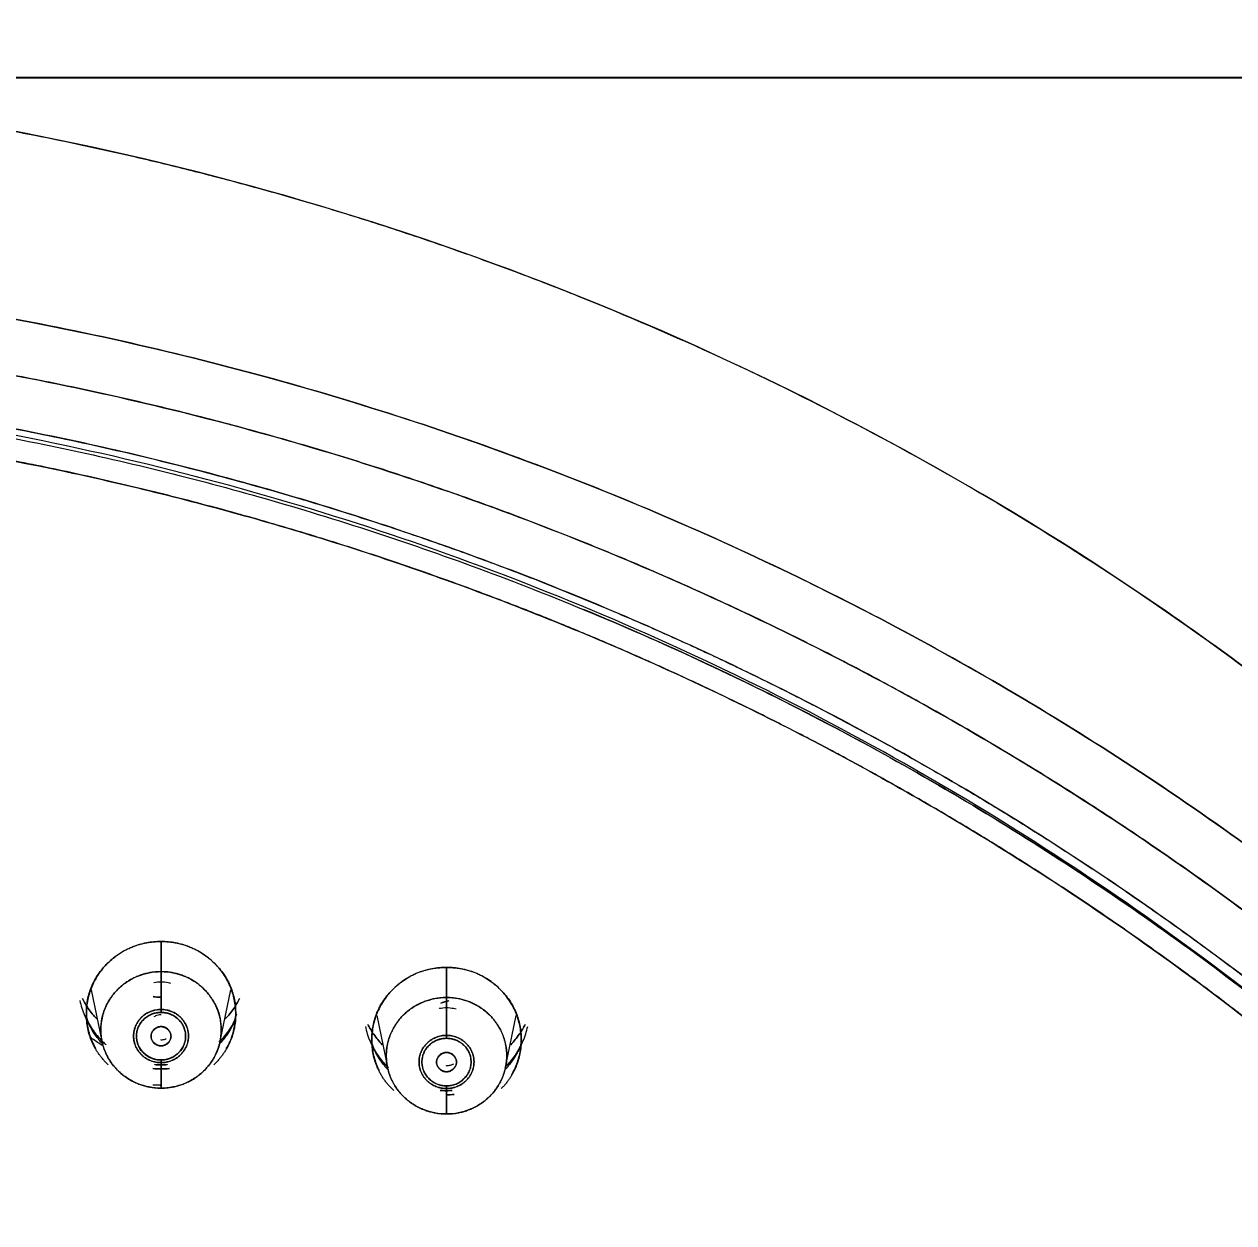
# Model space of a CAD drawing. Header units: inches. Extents: x 1105 to 1525, y -292 to 302.
# Drawn here: x 1224.23 to 1251.35, y 76.15 to 103.01 of the extents above; entities that cross this region are included whole.
import ezdxf

# ---------------------------------------------------------------- set-up
doc = ezdxf.new("R2010")
doc.units = ezdxf.units.IN
doc.header["$LTSCALE"] = 2.42
doc.header["$MEASUREMENT"] = 0
doc.header["$PDMODE"] = 3
doc.header["$PDSIZE"] = 0.3125
doc.layers.get('0').update_dxf_attribs({"linetype": 'CONTINUOUS'})
doc.layers.get('Defpoints').update_dxf_attribs({"linetype": 'CONTINUOUS'})
doc.layers.add('DIM', color=3, linetype='CONTINUOUS', lineweight=18)
doc.styles.get("Standard").update_dxf_attribs({"font": 'arial.ttf', "width": 0.8})
doc.dimstyles.new('ISO-25', dxfattribs={"dimtxt": 5, "dimasz": 2.5, "dimexe": 1.25, "dimexo": 0.625, "dimgap": 2, "dimtad": 1, "dimtih": 1, "dimtoh": 1, "dimdec": 1, "dimdsep": 46, "dimtxsty": 'Standard', "dimcen": 0, "dimclrd": 3, "dimclre": 3, "dimclrt": 4, "dimadec": 0, "dimazin": 0, "dimtfac": 1, "dimtdec": 1, "dimtmove": 0, "dimatfit": 3, "dimfxl": 1, "dimarcsym": 0})

# ---------------------------------------------------------------- blocks, each defined once
blk = doc.blocks.new('*D1')
at = {"layer": 'Defpoints', "color": 0, "transparency": 16777216}
for p in [(1211.201, 101.815), (1211.201, -172.578), (1309.638, -172.578)]:
    blk.add_point(p, dxfattribs=at)
at = {"layer": 'DIM', "color": 3, "lineweight": -2, "transparency": 16777216}
for p, q in [((1211.826, 101.815), (1310.888, 101.815)), ((1309.638, 96.815), (1309.638, -30.872)), ((1309.638, -167.578), (1309.638, -39.892)), ((1211.826, -172.578), (1310.888, -172.578))]:
    blk.add_line(p, q, dxfattribs=at)
at = {"layer": 'DIM', "color": 3, "transparency": 16777216}
for points in [[(1308.805, 96.815), (1310.472, 96.815), (1309.638, 101.815)], [(1308.805, -167.578), (1310.472, -167.578), (1309.638, -172.578)]]:
    blk.add_solid(points, dxfattribs=at)
at = {"layer": 'DIM', "color": 4, "transparency": 16777216, "insert": (1309.638, -35.382), "char_height": 5, "attachment_point": 5}
blk.add_mtext('274.4', dxfattribs=at)
blk = doc.blocks.new('*D3')
at = {"layer": 'Defpoints', "color": 0, "transparency": 16777216}
for p in [(1279.036, 140.16), (1143.365, 34.026), (1279.036, 34.019)]:
    blk.add_point(p, dxfattribs=at)
at = {"layer": 'DIM', "color": 3, "lineweight": -2, "transparency": 16777216}
for p, q in [((1143.365, 34.651), (1143.365, 141.41)), ((1279.036, 34.644), (1279.036, 141.41)), ((1148.365, 140.16), (1202.64, 140.16)), ((1274.036, 140.16), (1219.761, 140.16))]:
    blk.add_line(p, q, dxfattribs=at)
at = {"layer": 'DIM', "color": 3, "transparency": 16777216}
for points in [[(1148.365, 140.993), (1148.365, 139.326), (1143.365, 140.16)], [(1274.036, 140.993), (1274.036, 139.326), (1279.036, 140.16)]]:
    blk.add_solid(points, dxfattribs=at)
at = {"layer": 'DIM', "color": 4, "transparency": 16777216, "insert": (1211.201, 140.16), "char_height": 5, "attachment_point": 5}
blk.add_mtext('135.7', dxfattribs=at)

msp = doc.modelspace()

# ---------------------------------------------------------------- linework, layer by layer
at = {"linetype": 'Continuous', "lineweight": 18, "extrusion": (0, 1, 0)}
for p, q in [((1225.737, 81.376), (1225.976, 80.22)), ((1228.625, 80.22), (1228.864, 81.376)), ((1232.137, 80.797), (1232.376, 79.64)), ((1235.025, 79.64), (1235.264, 80.797))]:
    msp.add_line(p, q, dxfattribs=at)
at = {"linetype": 'Continuous', "lineweight": 18}
for points, degree, knots in [([(1211.201, 101.815), (1211.24, 101.815), (1211.334, 101.814), (1211.495, 101.814), (1211.699, 101.813), (1211.944, 101.811), (1212.231, 101.807), (1212.56, 101.801), (1212.931, 101.793), (1213.344, 101.781), (1213.798, 101.766), (1214.295, 101.745), (1214.833, 101.719), (1215.413, 101.686), (1216.035, 101.645), (1216.698, 101.595), (1217.402, 101.535), (1218.148, 101.464), (1218.934, 101.379), (1219.76, 101.281), (1220.627, 101.166), (1221.534, 101.035), (1222.48, 100.884), (1223.466, 100.713), (1224.489, 100.52), (1225.55, 100.302), (1226.649, 100.058), (1227.783, 99.786), (1228.953, 99.484), (1230.157, 99.15), (1231.395, 98.782), (1232.665, 98.377), (1233.965, 97.934), (1235.295, 97.45), (1237.281, 96.68), (1239.901, 95.552), (1243.109, 93.966), (1246.277, 92.182), (1249.39, 90.197), (1252.434, 88.008), (1255.392, 85.614), (1258.316, 82.951), (1261.167, 80.013), (1263.139, 77.7), (1264.154, 76.412), (1264.3, 76.226)], 3, [0, 0, 0, 0, 0.001942, 0.004566, 0.007871, 0.011858, 0.016527, 0.021878, 0.027911, 0.034627, 0.042025, 0.050107, 0.058872, 0.06832, 0.078451, 0.089264, 0.100761, 0.11294, 0.125802, 0.139346, 0.153574, 0.168483, 0.184076, 0.200351, 0.217309, 0.234949, 0.253272, 0.272278, 0.291966, 0.312337, 0.333391, 0.355128, 0.377547, 0.40065, 0.424435, 0.481944, 0.540492, 0.600079, 0.660704, 0.722369, 0.785072, 0.848814, 0.918267, 0.988229, 1, 1, 1, 1]), ([(1255.82, 85.193), (1255.021, 85.893), (1252.556, 87.946), (1246.44, 92.329), (1236.802, 97.307), (1226.343, 100.372), (1217.726, 101.608), (1213.376, 101.815), (1211.201, 101.815)], 3, [0, 0, 0, 0, 0.066137, 0.199546, 0.466364, 0.733182, 0.866591, 1, 1, 1, 1]), ([(1278.773, 32.316), (1278.773, 34.452), (1278.555, 38.724), (1277.581, 45.07), (1275.967, 51.293), (1273.729, 57.334), (1270.89, 63.134), (1267.475, 68.637), (1263.519, 73.79), (1259.058, 78.543), (1254.137, 82.852), (1248.802, 86.674), (1243.105, 89.972), (1237.101, 92.715), (1230.847, 94.877), (1224.405, 96.435), (1217.834, 97.377), (1213.412, 97.587), (1211.201, 97.587)], 3, [0, 0, 0, 0, 0.0625, 0.125, 0.1875, 0.25, 0.3125, 0.375, 0.4375, 0.5, 0.5625, 0.625, 0.6875, 0.75, 0.8125, 0.875, 0.9375, 1, 1, 1, 1]), ([(1211.201, 97.587), (1213.412, 97.587), (1217.834, 97.376), (1226.594, 96.122), (1237.226, 93.007), (1247.024, 87.949), (1254.135, 82.851), (1259.059, 78.544), (1263.517, 73.789), (1267.476, 68.637), (1270.888, 63.133), (1273.73, 57.334), (1275.594, 52.3), (1276.773, 48.182), (1277.744, 44.012), (1278.555, 38.724), (1278.773, 34.452), (1278.773, 32.316)], 3, [0, 0, 0, 0, 0.0625, 0.125, 0.25, 0.375, 0.4375, 0.5, 0.5625, 0.625, 0.6875, 0.75, 0.8125, 0.84375, 0.875, 0.9375, 1, 1, 1, 1]), ([(1195.817, 93.394), (1202.015, 94.846), (1208.388, 95.111), (1213.318, 95.316), (1218.223, 94.804), (1224.622, 94.135), (1230.757, 92.275), (1238.11, 90.045), (1244.729, 86.221), (1251.525, 82.295), (1257.155, 76.908), (1262.782, 71.525), (1266.914, 64.997), (1271.044, 58.472), (1273.44, 51.181), (1275.835, 43.891), (1276.356, 36.257), (1276.877, 28.632), (1275.497, 21.105), (1274.115, 13.574), (1270.908, 6.579), (1268.052, 0.347), (1263.883, -5.15), (1257.961, -12.96), (1249.886, -18.696), (1244.869, -22.26), (1239.241, -24.844)], 2, [0, 0, 0, 0.125, 0.125, 0.1875, 0.1875, 0.25, 0.25, 0.3125, 0.3125, 0.375, 0.375, 0.4375, 0.4375, 0.5, 0.5, 0.5625, 0.5625, 0.625, 0.625, 0.6875, 0.6875, 0.75, 0.75, 0.875, 0.875, 1, 1, 1]), ([(1239.241, -24.844), (1239.945, -24.521), (1241.272, -23.883), (1243.174, -22.889), (1245.001, -21.861), (1246.885, -20.721), (1248.901, -19.401), (1251.067, -17.862), (1253.381, -16.063), (1255.852, -13.947), (1258.478, -11.445), (1261.219, -8.502), (1263.993, -5.097), (1266.701, -1.233), (1269.256, 3.091), (1271.566, 7.863), (1273.516, 12.997), (1275.013, 18.357), (1276.016, 23.822), (1276.519, 29.339), (1276.519, 34.879), (1276.016, 40.4), (1275.013, 45.856), (1273.519, 51.206), (1271.546, 56.409), (1269.108, 61.424), (1266.224, 66.213), (1262.916, 70.741), (1259.21, 74.971), (1255.137, 78.868), (1250.725, 82.407), (1245.994, 85.568), (1241.004, 88.308), (1235.91, 90.561), (1230.9, 92.3), (1226.102, 93.564), (1221.565, 94.42), (1217.342, 94.931), (1213.501, 95.163), (1210.069, 95.186), (1207.014, 95.06), (1204.285, 94.831), (1201.84, 94.532), (1199.657, 94.187), (1197.676, 93.811), (1196.425, 93.537), (1195.817, 93.394)], 3, [0, 0, 0, 0, 0.012202, 0.023189, 0.033858, 0.045296, 0.057999, 0.071972, 0.087381, 0.104481, 0.123651, 0.145097, 0.168608, 0.193819, 0.220656, 0.249232, 0.279085, 0.309194, 0.339088, 0.368937, 0.398843, 0.428755, 0.458652, 0.488547, 0.518447, 0.548347, 0.57824, 0.608136, 0.638049, 0.667943, 0.697772, 0.727718, 0.757896, 0.787508, 0.81533, 0.841142, 0.865293, 0.887639, 0.907732, 0.925508, 0.941345, 0.955585, 0.96839, 0.979913, 0.990205, 1, 1, 1, 1]), ([(1195.887, 93.19), (1196.492, 93.332), (1197.738, 93.605), (1199.71, 93.979), (1201.883, 94.322), (1204.316, 94.62), (1207.033, 94.848), (1210.074, 94.973), (1213.49, 94.95), (1217.314, 94.719), (1221.518, 94.21), (1226.034, 93.358), (1230.81, 92.1), (1235.796, 90.369), (1240.867, 88.127), (1245.834, 85.4), (1250.543, 82.252), (1254.935, 78.73), (1258.989, 74.851), (1262.678, 70.64), (1265.971, 66.134), (1268.842, 61.366), (1271.269, 56.374), (1273.233, 51.195), (1274.72, 45.87), (1275.718, 40.438), (1276.219, 34.943), (1276.219, 29.429), (1275.719, 23.937), (1274.72, 18.497), (1273.23, 13.162), (1271.289, 8.051), (1268.99, 3.302), (1266.446, -1.003), (1263.75, -4.849), (1260.989, -8.238), (1258.26, -11.168), (1255.647, -13.658), (1253.187, -15.765), (1250.884, -17.555), (1248.728, -19.088), (1246.721, -20.401), (1244.846, -21.536), (1243.027, -22.56), (1241.133, -23.549), (1239.813, -24.184), (1239.113, -24.505)], 3, [0, 0, 0, 0, 0.009795, 0.020087, 0.03161, 0.044415, 0.058655, 0.074492, 0.092268, 0.112361, 0.134707, 0.158858, 0.18467, 0.212492, 0.242104, 0.272282, 0.302228, 0.332057, 0.361951, 0.391864, 0.42176, 0.451653, 0.481553, 0.511453, 0.541348, 0.571245, 0.601157, 0.631063, 0.660912, 0.690806, 0.720915, 0.750768, 0.779344, 0.806181, 0.831392, 0.854903, 0.876349, 0.895519, 0.912619, 0.928028, 0.942001, 0.954704, 0.966142, 0.976811, 0.987798, 1, 1, 1, 1]), ([(1275.847, 28.397), (1275.855, 28.506), (1276.042, 31.393), (1276.001, 37.08), (1274.791, 45.363), (1272.449, 53.418), (1269.02, 61.1), (1264.562, 68.273), (1259.157, 74.81), (1252.9, 80.594), (1245.902, 85.522), (1238.289, 89.508), (1230.196, 92.479), (1221.759, 94.387), (1213.124, 95.194), (1204.448, 94.882), (1198.741, 93.93), (1195.937, 93.274)], 3, [0, 0, 0, 0, 0.002813, 0.073998, 0.145197, 0.216398, 0.287593, 0.358788, 0.429985, 0.501178, 0.572361, 0.643545, 0.714738, 0.785869, 0.857235, 0.928659, 1, 1, 1, 1]), ([(1238.926, -24.204), (1244.594, -21.601), (1249.636, -17.993), (1253.679, -15.099), (1257.214, -11.632), (1261.748, -7.184), (1265.281, -1.952), (1269.377, 4.114), (1271.926, 10.932), (1274.313, 17.314), (1275.221, 24.04), (1276.204, 31.32), (1275.41, 38.624), (1274.478, 47.195), (1271.171, 55.203), (1268.094, 62.655), (1263.166, 69.11), (1259.017, 74.545), (1253.753, 79.002), (1248.176, 83.723), (1241.629, 87.101), (1235.346, 90.344), (1228.485, 92.185), (1218.496, 94.865), (1208.135, 94.39), (1201.98, 94.108), (1195.989, 92.705)], 2, [0, 0, 0, 0.125, 0.125, 0.1875, 0.1875, 0.25, 0.25, 0.3125, 0.3125, 0.375, 0.375, 0.4375, 0.4375, 0.5, 0.5, 0.5625, 0.5625, 0.625, 0.625, 0.6875, 0.6875, 0.75, 0.75, 0.875, 0.875, 1, 1, 1]), ([(1195.989, 92.705), (1196.681, 92.867), (1198.001, 93.154), (1199.941, 93.514), (1201.848, 93.812), (1203.864, 94.068), (1206.081, 94.278), (1208.538, 94.424), (1211.258, 94.481), (1214.287, 94.415), (1217.665, 94.179), (1221.39, 93.718), (1225.413, 92.977), (1229.663, 91.91), (1234.077, 90.476), (1238.587, 88.642), (1243.083, 86.403), (1247.409, 83.81), (1251.422, 80.959), (1255.075, 77.927), (1258.424, 74.708), (1261.577, 71.202), (1264.604, 67.271), (1267.483, 62.819), (1270.107, 57.845), (1272.33, 52.456), (1274.036, 46.829), (1275.168, 41.173), (1275.735, 35.705), (1275.811, 30.574), (1275.491, 25.797), (1274.836, 21.258), (1273.845, 16.787), (1272.478, 12.274), (1270.697, 7.727), (1268.522, 3.274), (1266.041, -0.911), (1263.375, -4.71), (1260.618, -8.09), (1257.835, -11.072), (1255.092, -13.667), (1252.471, -15.879), (1250.029, -17.736), (1247.779, -19.294), (1245.71, -20.607), (1243.81, -21.721), (1242.074, -22.664), (1240.467, -23.48), (1239.433, -23.971), (1238.926, -24.204)], 3, [0, 0, 0, 0, 0.011269, 0.021419, 0.031278, 0.041852, 0.053605, 0.066538, 0.08081, 0.096678, 0.114498, 0.1344, 0.156117, 0.179301, 0.203861, 0.229789, 0.256714, 0.283873, 0.310306, 0.335514, 0.360061, 0.38505, 0.41157, 0.440282, 0.471001, 0.502948, 0.535235, 0.566974, 0.597228, 0.625207, 0.651, 0.675617, 0.700265, 0.725877, 0.752635, 0.779868, 0.806498, 0.831609, 0.855023, 0.876985, 0.897373, 0.915773, 0.93207, 0.946569, 0.959582, 0.971263, 0.981756, 0.991115, 1, 1, 1, 1]), ([(1239.103, -24.51), (1240.897, -23.686), (1242.653, -22.782), (1245.218, -21.313), (1246.061, -20.804), (1247.723, -19.75), (1248.541, -19.205), (1250.955, -17.515), (1252.51, -16.317), (1255.501, -13.789), (1256.937, -12.458), (1258.991, -10.371), (1259.66, -9.661), (1260.962, -8.21), (1261.596, -7.471), (1263.443, -5.211), (1264.604, -3.65), (1266.771, -0.431), (1267.778, 1.226), (1269.631, 4.623), (1270.477, 6.362), (1272, 9.909), (1272.678, 11.716), (1273.858, 15.382), (1274.361, 17.242), (1275.188, 20.997), (1275.513, 22.893), (1275.863, 25.753), (1275.958, 26.708), (1276.101, 28.623), (1276.15, 29.582), (1276.228, 32.461), (1276.188, 34.382), (1275.928, 38.214), (1275.707, 40.123), (1275.239, 42.967), (1275.061, 43.912), (1274.66, 45.792), (1274.437, 46.728), (1273.702, 49.519), (1273.124, 51.357), (1271.795, 54.976), (1271.044, 56.756), (1269.794, 59.37), (1269.357, 60.232), (1268.442, 61.937), (1267.964, 62.778), (1266.472, 65.271), (1265.398, 66.889), (1263.1, 70.022), (1261.877, 71.538), (1259.939, 73.726), (1259.276, 74.441), (1257.915, 75.841), (1257.219, 76.525), (1255.081, 78.532), (1253.592, 79.807), (1250.5, 82.22), (1248.896, 83.358), (1245.588, 85.486), (1243.884, 86.478), (1240.389, 88.304), (1238.598, 89.14), (1236.772, 89.895)], 3, [0, 0, 0, 0, 0.040001, 0.040001, 0.060001, 0.060001, 0.080002, 0.080002, 0.120002, 0.120002, 0.160003, 0.160003, 0.180004, 0.180004, 0.200004, 0.200004, 0.240005, 0.240005, 0.280006, 0.280006, 0.320006, 0.320006, 0.360007, 0.360007, 0.400008, 0.400008, 0.440009, 0.440009, 0.460009, 0.460009, 0.48001, 0.48001, 0.52001, 0.52001, 0.560011, 0.560011, 0.580012, 0.580012, 0.600012, 0.600012, 0.640013, 0.640013, 0.680014, 0.680014, 0.700014, 0.700014, 0.720014, 0.720014, 0.760015, 0.760015, 0.800016, 0.800016, 0.820016, 0.820016, 0.840017, 0.840017, 0.880018, 0.880018, 0.920018, 0.920018, 0.960019, 0.960019, 1, 1, 1, 1]), ([(1227.301, 82.455), (1227.191, 82.455), (1227.081, 82.444), (1226.866, 82.403), (1226.761, 82.372), (1226.558, 82.291), (1226.461, 82.241), (1226.279, 82.123), (1226.194, 82.056), (1226.039, 81.906), (1225.969, 81.824), (1225.847, 81.648), (1225.796, 81.554), (1225.712, 81.358), (1225.68, 81.257), (1225.637, 81.049), (1225.626, 80.943), (1225.626, 80.731), (1225.637, 80.625), (1225.68, 80.418), (1225.712, 80.316), (1225.777, 80.163), (1225.804, 80.11), (1225.834, 80.057)], 3, [0, 0, 0, 0, 0.094677, 0.094677, 0.189354, 0.189354, 0.28403, 0.28403, 0.378707, 0.378707, 0.473384, 0.473384, 0.568061, 0.568061, 0.662738, 0.662738, 0.757414, 0.757414, 0.852091, 0.852091, 0.946768, 0.946768, 1, 1, 1, 1]), ([(1226.116, 79.694), (1225.626, 80.166), (1225.626, 81.506), (1226.606, 82.455), (1227.301, 82.455)], 2, [0, 0, 0, 0.333319, 0.66666, 1, 1, 1]), ([(1228.763, 80.05), (1228.795, 80.104), (1228.823, 80.161), (1228.889, 80.316), (1228.921, 80.418), (1228.964, 80.625), (1228.975, 80.731), (1228.975, 80.943), (1228.964, 81.049), (1228.921, 81.257), (1228.889, 81.358), (1228.806, 81.554), (1228.754, 81.648), (1228.632, 81.824), (1228.562, 81.906), (1228.407, 82.056), (1228.322, 82.123), (1228.14, 82.241), (1228.043, 82.291), (1227.84, 82.372), (1227.735, 82.403), (1227.52, 82.444), (1227.41, 82.455), (1227.301, 82.455)], 3, [0, 0, 0, 0, 0.055624, 0.055624, 0.150061, 0.150061, 0.244499, 0.244499, 0.338937, 0.338937, 0.433374, 0.433374, 0.527812, 0.527812, 0.622249, 0.622249, 0.716687, 0.716687, 0.811125, 0.811125, 0.905562, 0.905562, 1, 1, 1, 1]), ([(1227.301, 82.455), (1227.994, 82.455), (1228.975, 81.508), (1228.975, 80.168), (1228.485, 79.694)], 2, [0, 0, 0, 0.33334, 0.666681, 1, 1, 1]), ([(1227.301, 79.17), (1227.212, 79.17), (1227.124, 79.179), (1226.95, 79.212), (1226.865, 79.237), (1226.702, 79.302), (1226.624, 79.343), (1226.477, 79.438), (1226.408, 79.492), (1226.283, 79.613), (1226.227, 79.679), (1226.128, 79.821), (1226.086, 79.897), (1226.019, 80.055), (1225.993, 80.137), (1225.958, 80.304), (1225.95, 80.39), (1225.95, 80.561), (1225.958, 80.646), (1225.993, 80.813), (1226.019, 80.896), (1226.086, 81.053), (1226.128, 81.129), (1226.227, 81.271), (1226.283, 81.337), (1226.408, 81.458), (1226.477, 81.513), (1226.624, 81.607), (1226.702, 81.648), (1226.865, 81.713), (1226.95, 81.738), (1227.124, 81.772), (1227.212, 81.78), (1227.301, 81.78)], 3, [0, 0, 0, 0, 0.0625, 0.0625, 0.125, 0.125, 0.1875, 0.1875, 0.25, 0.25, 0.3125, 0.3125, 0.375, 0.375, 0.4375, 0.4375, 0.5, 0.5, 0.5625, 0.5625, 0.625, 0.625, 0.6875, 0.6875, 0.75, 0.75, 0.8125, 0.8125, 0.875, 0.875, 0.9375, 0.9375, 1, 1, 1, 1]), ([(1227.301, 81.78), (1227.389, 81.78), (1227.477, 81.772), (1227.651, 81.738), (1227.736, 81.713), (1227.899, 81.648), (1227.977, 81.607), (1228.124, 81.513), (1228.193, 81.458), (1228.318, 81.337), (1228.375, 81.271), (1228.473, 81.129), (1228.515, 81.053), (1228.582, 80.896), (1228.608, 80.813), (1228.643, 80.646), (1228.651, 80.561), (1228.651, 80.39), (1228.643, 80.304), (1228.608, 80.137), (1228.582, 80.055), (1228.515, 79.897), (1228.473, 79.821), (1228.375, 79.679), (1228.318, 79.613), (1228.193, 79.492), (1228.124, 79.438), (1227.977, 79.343), (1227.899, 79.302), (1227.736, 79.237), (1227.651, 79.212), (1227.477, 79.179), (1227.389, 79.17), (1227.301, 79.17)], 3, [0, 0, 0, 0, 0.0625, 0.0625, 0.125, 0.125, 0.1875, 0.1875, 0.25, 0.25, 0.3125, 0.3125, 0.375, 0.375, 0.4375, 0.4375, 0.5, 0.5, 0.5625, 0.5625, 0.625, 0.625, 0.6875, 0.6875, 0.75, 0.75, 0.8125, 0.8125, 0.875, 0.875, 0.9375, 0.9375, 1, 1, 1, 1]), ([(1233.701, 81.875), (1233.591, 81.875), (1233.481, 81.865), (1233.266, 81.823), (1233.161, 81.792), (1232.958, 81.711), (1232.861, 81.661), (1232.679, 81.544), (1232.594, 81.476), (1232.439, 81.326), (1232.369, 81.244), (1232.247, 81.068), (1232.196, 80.974), (1232.112, 80.779), (1232.08, 80.677), (1232.037, 80.469), (1232.026, 80.363), (1232.026, 80.152), (1232.037, 80.046), (1232.08, 79.838), (1232.112, 79.736), (1232.164, 79.614), (1232.175, 79.59), (1232.187, 79.567)], 3, [0, 0, 0, 0, 0.097575, 0.097575, 0.195151, 0.195151, 0.292726, 0.292726, 0.390301, 0.390301, 0.487876, 0.487876, 0.585452, 0.585452, 0.683027, 0.683027, 0.780602, 0.780602, 0.878177, 0.878177, 0.975753, 0.975753, 1, 1, 1, 1]), ([(1232.516, 79.114), (1232.026, 79.587), (1232.026, 80.927), (1233.006, 81.875), (1233.701, 81.875)], 2, [0, 0, 0, 0.333319, 0.66666, 1, 1, 1]), ([(1235.167, 79.478), (1235.197, 79.53), (1235.224, 79.584), (1235.289, 79.736), (1235.321, 79.838), (1235.364, 80.046), (1235.375, 80.152), (1235.375, 80.363), (1235.364, 80.469), (1235.321, 80.677), (1235.289, 80.779), (1235.206, 80.974), (1235.154, 81.068), (1235.032, 81.244), (1234.962, 81.326), (1234.807, 81.476), (1234.722, 81.544), (1234.54, 81.661), (1234.443, 81.711), (1234.24, 81.792), (1234.135, 81.823), (1233.92, 81.865), (1233.81, 81.875), (1233.701, 81.875)], 3, [0, 0, 0, 0, 0.053232, 0.053232, 0.147909, 0.147909, 0.242586, 0.242586, 0.337262, 0.337262, 0.431939, 0.431939, 0.526616, 0.526616, 0.621293, 0.621293, 0.71597, 0.71597, 0.810646, 0.810646, 0.905323, 0.905323, 1, 1, 1, 1]), ([(1233.701, 81.875), (1234.394, 81.875), (1235.375, 80.928), (1235.375, 79.615), (1234.923, 79.152)], 2, [0, 0, 0, 0.337802, 0.675604, 1, 1, 1]), ([(1227.137, 81.537), (1227.139, 81.537), (1227.141, 81.538), (1227.195, 81.548), (1227.248, 81.553), (1227.301, 81.553)], 3, [0, 0, 0, 0, 0.033117, 0.033117, 1, 1, 1, 1]), ([(1227.301, 81.553), (1227.354, 81.553), (1227.407, 81.548), (1227.478, 81.534), (1227.497, 81.53), (1227.516, 81.525)], 3, [0, 0, 0, 0, 0.729394, 0.729394, 1, 1, 1, 1]), ([(1225.481, 81.134), (1225.505, 81.019), (1225.54, 80.906), (1225.633, 80.69), (1225.69, 80.586), (1225.825, 80.391), (1225.903, 80.3), (1226.014, 80.192), (1226.041, 80.168), (1226.068, 80.145)], 3, [0, 0, 0, 0, 0.302547, 0.302547, 0.605853, 0.605853, 0.909159, 0.909159, 1, 1, 1, 1]), ([(1225.538, 81.177), (1225.577, 81.101), (1225.621, 81.027), (1225.727, 80.873), (1225.79, 80.795), (1225.86, 80.722)], 3, [0, 0, 0, 0, 0.461241, 0.461241, 1, 1, 1, 1]), ([(1225.86, 80.722), (1225.79, 80.795), (1225.727, 80.873), (1225.621, 81.027), (1225.577, 81.101), (1225.538, 81.177)], 3, [0, 0, 0, 0, 0.538758, 0.538758, 1, 1, 1, 1]), ([(1228.741, 80.722), (1228.811, 80.795), (1228.874, 80.873), (1228.98, 81.027), (1229.024, 81.101), (1229.063, 81.177)], 3, [0, 0, 0, 0, 0.538758, 0.538758, 1, 1, 1, 1]), ([(1229.063, 81.177), (1229.024, 81.101), (1228.98, 81.027), (1228.874, 80.873), (1228.811, 80.795), (1228.741, 80.722)], 3, [0, 0, 0, 0, 0.461241, 0.461241, 1, 1, 1, 1]), ([(1233.701, 78.591), (1233.612, 78.591), (1233.524, 78.599), (1233.35, 78.633), (1233.265, 78.658), (1233.102, 78.723), (1233.024, 78.763), (1232.877, 78.858), (1232.808, 78.913), (1232.683, 79.033), (1232.627, 79.1), (1232.528, 79.242), (1232.486, 79.317), (1232.419, 79.475), (1232.393, 79.557), (1232.358, 79.725), (1232.35, 79.81), (1232.35, 79.981), (1232.358, 80.066), (1232.393, 80.234), (1232.419, 80.316), (1232.486, 80.474), (1232.528, 80.549), (1232.627, 80.692), (1232.683, 80.758), (1232.808, 80.879), (1232.877, 80.933), (1233.024, 81.028), (1233.102, 81.068), (1233.265, 81.134), (1233.35, 81.159), (1233.524, 81.192), (1233.612, 81.2), (1233.701, 81.2)], 3, [0, 0, 0, 0, 0.0625, 0.0625, 0.125, 0.125, 0.1875, 0.1875, 0.25, 0.25, 0.3125, 0.3125, 0.375, 0.375, 0.4375, 0.4375, 0.5, 0.5, 0.5625, 0.5625, 0.625, 0.625, 0.6875, 0.6875, 0.75, 0.75, 0.8125, 0.8125, 0.875, 0.875, 0.9375, 0.9375, 1, 1, 1, 1]), ([(1233.701, 81.2), (1233.789, 81.2), (1233.877, 81.192), (1234.051, 81.159), (1234.136, 81.134), (1234.299, 81.068), (1234.377, 81.028), (1234.524, 80.933), (1234.593, 80.879), (1234.718, 80.758), (1234.775, 80.692), (1234.873, 80.549), (1234.915, 80.474), (1234.982, 80.316), (1235.008, 80.234), (1235.043, 80.066), (1235.051, 79.981), (1235.051, 79.81), (1235.043, 79.725), (1235.008, 79.557), (1234.982, 79.475), (1234.915, 79.317), (1234.873, 79.242), (1234.775, 79.1), (1234.718, 79.033), (1234.593, 78.913), (1234.524, 78.858), (1234.377, 78.763), (1234.299, 78.723), (1234.136, 78.658), (1234.051, 78.633), (1233.877, 78.599), (1233.789, 78.591), (1233.701, 78.591)], 3, [0, 0, 0, 0, 0.0625, 0.0625, 0.125, 0.125, 0.1875, 0.1875, 0.25, 0.25, 0.3125, 0.3125, 0.375, 0.375, 0.4375, 0.4375, 0.5, 0.5, 0.5625, 0.5625, 0.625, 0.625, 0.6875, 0.6875, 0.75, 0.75, 0.8125, 0.8125, 0.875, 0.875, 0.9375, 0.9375, 1, 1, 1, 1]), ([(1227.301, 80.932), (1227.26, 80.932), (1227.22, 80.928), (1227.141, 80.913), (1227.102, 80.902), (1227.027, 80.872), (1226.991, 80.853), (1226.924, 80.81), (1226.893, 80.785), (1226.836, 80.73), (1226.81, 80.7), (1226.765, 80.635), (1226.746, 80.601), (1226.715, 80.528), (1226.704, 80.491), (1226.688, 80.415), (1226.684, 80.376), (1226.684, 80.298), (1226.688, 80.259), (1226.704, 80.182), (1226.715, 80.145), (1226.746, 80.073), (1226.765, 80.038), (1226.81, 79.973), (1226.836, 79.943), (1226.893, 79.888), (1226.924, 79.863), (1226.991, 79.82), (1227.027, 79.801), (1227.102, 79.771), (1227.141, 79.76), (1227.22, 79.745), (1227.26, 79.741), (1227.301, 79.741)], 3, [0, 0, 0, 0, 0.0625, 0.0625, 0.125, 0.125, 0.1875, 0.1875, 0.25, 0.25, 0.3125, 0.3125, 0.375, 0.375, 0.4375, 0.4375, 0.5, 0.5, 0.5625, 0.5625, 0.625, 0.625, 0.6875, 0.6875, 0.75, 0.75, 0.8125, 0.8125, 0.875, 0.875, 0.9375, 0.9375, 1, 1, 1, 1]), ([(1227.301, 79.802), (1227.264, 79.802), (1227.228, 79.805), (1227.158, 79.819), (1227.123, 79.829), (1227.056, 79.856), (1227.024, 79.872), (1226.965, 79.911), (1226.937, 79.933), (1226.886, 79.982), (1226.863, 80.009), (1226.823, 80.067), (1226.805, 80.098), (1226.778, 80.162), (1226.767, 80.196), (1226.753, 80.264), (1226.75, 80.299), (1226.75, 80.368), (1226.753, 80.403), (1226.767, 80.472), (1226.778, 80.505), (1226.805, 80.569), (1226.823, 80.6), (1226.863, 80.658), (1226.886, 80.685), (1226.937, 80.734), (1226.965, 80.757), (1227.024, 80.795), (1227.056, 80.812), (1227.123, 80.838), (1227.158, 80.849), (1227.228, 80.862), (1227.264, 80.866), (1227.301, 80.866)], 3, [0, 0, 0, 0, 0.0625, 0.0625, 0.125, 0.125, 0.1875, 0.1875, 0.25, 0.25, 0.3125, 0.3125, 0.375, 0.375, 0.4375, 0.4375, 0.5, 0.5, 0.5625, 0.5625, 0.625, 0.625, 0.6875, 0.6875, 0.75, 0.75, 0.8125, 0.8125, 0.875, 0.875, 0.9375, 0.9375, 1, 1, 1, 1]), ([(1227.301, 79.741), (1227.341, 79.741), (1227.381, 79.745), (1227.46, 79.76), (1227.499, 79.771), (1227.574, 79.801), (1227.61, 79.82), (1227.677, 79.863), (1227.708, 79.888), (1227.765, 79.943), (1227.791, 79.973), (1227.836, 80.038), (1227.855, 80.073), (1227.886, 80.145), (1227.897, 80.182), (1227.913, 80.259), (1227.917, 80.298), (1227.917, 80.376), (1227.913, 80.415), (1227.897, 80.491), (1227.886, 80.528), (1227.855, 80.601), (1227.836, 80.635), (1227.791, 80.7), (1227.765, 80.73), (1227.708, 80.785), (1227.677, 80.81), (1227.61, 80.853), (1227.574, 80.872), (1227.499, 80.902), (1227.46, 80.913), (1227.381, 80.928), (1227.341, 80.932), (1227.301, 80.932)], 3, [0, 0, 0, 0, 0.0625, 0.0625, 0.125, 0.125, 0.1875, 0.1875, 0.25, 0.25, 0.3125, 0.3125, 0.375, 0.375, 0.4375, 0.4375, 0.5, 0.5, 0.5625, 0.5625, 0.625, 0.625, 0.6875, 0.6875, 0.75, 0.75, 0.8125, 0.8125, 0.875, 0.875, 0.9375, 0.9375, 1, 1, 1, 1]), ([(1227.301, 80.866), (1227.337, 80.866), (1227.373, 80.862), (1227.443, 80.849), (1227.478, 80.838), (1227.545, 80.812), (1227.577, 80.795), (1227.636, 80.757), (1227.664, 80.734), (1227.715, 80.685), (1227.738, 80.658), (1227.778, 80.6), (1227.796, 80.569), (1227.823, 80.505), (1227.834, 80.472), (1227.848, 80.403), (1227.851, 80.368), (1227.851, 80.299), (1227.848, 80.264), (1227.834, 80.196), (1227.823, 80.162), (1227.796, 80.098), (1227.778, 80.067), (1227.738, 80.009), (1227.715, 79.982), (1227.664, 79.933), (1227.636, 79.911), (1227.577, 79.872), (1227.545, 79.856), (1227.478, 79.829), (1227.443, 79.819), (1227.373, 79.805), (1227.337, 79.802), (1227.301, 79.802)], 3, [0, 0, 0, 0, 0.0625, 0.0625, 0.125, 0.125, 0.1875, 0.1875, 0.25, 0.25, 0.3125, 0.3125, 0.375, 0.375, 0.4375, 0.4375, 0.5, 0.5, 0.5625, 0.5625, 0.625, 0.625, 0.6875, 0.6875, 0.75, 0.75, 0.8125, 0.8125, 0.875, 0.875, 0.9375, 0.9375, 1, 1, 1, 1]), ([(1228.605, 80.154), (1228.666, 80.218), (1228.722, 80.287), (1228.837, 80.453), (1228.892, 80.552), (1228.961, 80.714), (1228.982, 80.773), (1229.001, 80.834)], 3, [0, 0, 0, 0, 0.33312, 0.33312, 0.759787, 0.759787, 1, 1, 1, 1]), ([(1233.537, 80.958), (1233.539, 80.958), (1233.541, 80.958), (1233.595, 80.969), (1233.648, 80.974), (1233.701, 80.974)], 3, [0, 0, 0, 0, 0.033117, 0.033117, 1, 1, 1, 1]), ([(1233.701, 80.974), (1233.754, 80.974), (1233.807, 80.969), (1233.878, 80.955), (1233.897, 80.951), (1233.916, 80.945)], 3, [0, 0, 0, 0, 0.729394, 0.729394, 1, 1, 1, 1]), ([(1225.621, 80.77), (1225.634, 80.731), (1225.649, 80.693), (1225.709, 80.552), (1225.764, 80.453), (1225.879, 80.287), (1225.935, 80.218), (1225.996, 80.154)], 3, [0, 0, 0, 0, 0.169523, 0.169523, 0.635887, 0.635887, 1, 1, 1, 1]), ([(1225.996, 80.154), (1225.935, 80.218), (1225.879, 80.287), (1225.764, 80.453), (1225.709, 80.552), (1225.66, 80.669), (1225.654, 80.682), (1225.649, 80.695)], 3, [0, 0, 0, 0, 0.409359, 0.409359, 0.933675, 0.933675, 1, 1, 1, 1]), ([(1227.301, 80.549), (1227.271, 80.55), (1227.242, 80.544), (1227.188, 80.523), (1227.163, 80.507), (1227.122, 80.467), (1227.105, 80.443), (1227.083, 80.391), (1227.077, 80.362), (1227.077, 80.305), (1227.082, 80.277), (1227.105, 80.224), (1227.121, 80.2), (1227.163, 80.159), (1227.187, 80.143), (1227.242, 80.121), (1227.271, 80.116), (1227.301, 80.116)], 3, [0, 0, 0, 0, 0.125, 0.125, 0.25, 0.25, 0.375, 0.375, 0.5, 0.5, 0.625, 0.625, 0.75, 0.75, 0.875, 0.875, 1, 1, 1, 1]), ([(1227.301, 80.116), (1227.22, 80.117), (1227.078, 80.25), (1227.077, 80.333), (1227.076, 80.411), (1227.149, 80.482), (1227.218, 80.548), (1227.301, 80.549)], 2, [0, 0, 0, 0.25, 0.5, 0.5, 0.75, 0.75, 1, 1, 1]), ([(1227.301, 80.811), (1227.279, 80.811), (1227.237, 80.806), (1227.183, 80.79), (1227.152, 80.774), (1227.139, 80.766)], 3, [0, 0, 0, 0, 0.38224, 0.729522, 1, 1, 1, 1]), ([(1227.301, 80.116), (1227.33, 80.116), (1227.359, 80.121), (1227.414, 80.143), (1227.439, 80.159), (1227.48, 80.2), (1227.496, 80.224), (1227.519, 80.277), (1227.525, 80.305), (1227.524, 80.362), (1227.518, 80.391), (1227.496, 80.443), (1227.479, 80.467), (1227.438, 80.507), (1227.413, 80.523), (1227.359, 80.544), (1227.33, 80.55), (1227.301, 80.549)], 3, [0, 0, 0, 0, 0.125, 0.125, 0.25, 0.25, 0.375, 0.375, 0.5, 0.5, 0.625, 0.625, 0.75, 0.75, 0.875, 0.875, 1, 1, 1, 1]), ([(1227.301, 80.549), (1227.381, 80.548), (1227.523, 80.415), (1227.524, 80.333), (1227.525, 80.254), (1227.452, 80.184), (1227.383, 80.117), (1227.301, 80.116)], 2, [0, 0, 0, 0.25, 0.5, 0.5, 0.75, 0.75, 1, 1, 1]), ([(1228.952, 80.694), (1228.947, 80.681), (1228.941, 80.668), (1228.892, 80.552), (1228.837, 80.453), (1228.722, 80.287), (1228.666, 80.218), (1228.605, 80.154)], 3, [0, 0, 0, 0, 0.064486, 0.064486, 0.589834, 0.589834, 1, 1, 1, 1]), ([(1228.964, 80.679), (1228.833, 80.43), (1228.609, 80.214), (1228.606, 80.211)], 2, [0, 0, 0, 0.985571, 1, 1, 1]), ([(1228.606, 80.211), (1228.608, 80.213), (1228.61, 80.215), (1228.698, 80.3), (1228.776, 80.391), (1228.888, 80.553), (1228.929, 80.621), (1228.965, 80.691)], 3, [0, 0, 0, 0, 0.014636, 0.014636, 0.606002, 0.606002, 1, 1, 1, 1]), ([(1231.881, 80.554), (1231.905, 80.439), (1231.94, 80.327), (1232.033, 80.11), (1232.09, 80.006), (1232.225, 79.811), (1232.303, 79.72), (1232.391, 79.635), (1232.393, 79.633), (1232.395, 79.631)], 3, [0, 0, 0, 0, 0.330052, 0.330052, 0.660931, 0.660931, 0.99181, 0.99181, 1, 1, 1, 1]), ([(1231.938, 80.597), (1231.977, 80.521), (1232.021, 80.447), (1232.127, 80.294), (1232.19, 80.216), (1232.26, 80.143)], 3, [0, 0, 0, 0, 0.461241, 0.461241, 1, 1, 1, 1]), ([(1232.26, 80.143), (1232.19, 80.216), (1232.127, 80.294), (1232.021, 80.447), (1231.977, 80.521), (1231.938, 80.597)], 3, [0, 0, 0, 0, 0.538758, 0.538758, 1, 1, 1, 1]), ([(1235.006, 79.631), (1235.008, 79.633), (1235.01, 79.635), (1235.098, 79.72), (1235.176, 79.811), (1235.311, 80.006), (1235.368, 80.11), (1235.461, 80.327), (1235.496, 80.439), (1235.52, 80.554)], 3, [0, 0, 0, 0, 0.008189, 0.008189, 0.339068, 0.339068, 0.669948, 0.669948, 1, 1, 1, 1]), ([(1235.141, 80.143), (1235.211, 80.216), (1235.274, 80.294), (1235.38, 80.447), (1235.424, 80.521), (1235.463, 80.597)], 3, [0, 0, 0, 0, 0.538758, 0.538758, 1, 1, 1, 1]), ([(1235.463, 80.597), (1235.424, 80.521), (1235.38, 80.447), (1235.274, 80.294), (1235.211, 80.216), (1235.141, 80.143)], 3, [0, 0, 0, 0, 0.461241, 0.461241, 1, 1, 1, 1]), ([(1225.981, 80.125), (1225.965, 80.135), (1225.949, 80.145), (1225.853, 80.206), (1225.777, 80.262), (1225.703, 80.323)], 3, [0, 0, 0, 0, 0.165093, 0.165093, 1, 1, 1, 1]), ([(1227.301, 80.254), (1227.316, 80.254), (1227.346, 80.256), (1227.386, 80.265), (1227.409, 80.273), (1227.419, 80.277)], 3, [0, 0, 0, 0, 0.386858, 0.743942, 1, 1, 1, 1]), ([(1233.701, 80.353), (1233.66, 80.353), (1233.62, 80.349), (1233.541, 80.334), (1233.502, 80.322), (1233.427, 80.292), (1233.391, 80.274), (1233.324, 80.231), (1233.293, 80.206), (1233.236, 80.151), (1233.21, 80.12), (1233.165, 80.056), (1233.146, 80.021), (1233.115, 79.949), (1233.104, 79.911), (1233.088, 79.835), (1233.084, 79.796), (1233.084, 79.718), (1233.088, 79.679), (1233.104, 79.603), (1233.115, 79.565), (1233.146, 79.493), (1233.165, 79.458), (1233.21, 79.394), (1233.236, 79.363), (1233.293, 79.308), (1233.324, 79.283), (1233.391, 79.24), (1233.427, 79.222), (1233.502, 79.192), (1233.541, 79.18), (1233.62, 79.165), (1233.66, 79.161), (1233.701, 79.161)], 3, [0, 0, 0, 0, 0.0625, 0.0625, 0.125, 0.125, 0.1875, 0.1875, 0.25, 0.25, 0.3125, 0.3125, 0.375, 0.375, 0.4375, 0.4375, 0.5, 0.5, 0.5625, 0.5625, 0.625, 0.625, 0.6875, 0.6875, 0.75, 0.75, 0.8125, 0.8125, 0.875, 0.875, 0.9375, 0.9375, 1, 1, 1, 1]), ([(1233.701, 79.222), (1233.664, 79.222), (1233.628, 79.226), (1233.558, 79.239), (1233.523, 79.249), (1233.456, 79.276), (1233.424, 79.292), (1233.365, 79.331), (1233.337, 79.353), (1233.286, 79.403), (1233.263, 79.43), (1233.223, 79.488), (1233.205, 79.518), (1233.178, 79.583), (1233.167, 79.616), (1233.153, 79.684), (1233.15, 79.719), (1233.15, 79.789), (1233.153, 79.824), (1233.167, 79.892), (1233.178, 79.926), (1233.205, 79.99), (1233.223, 80.021), (1233.263, 80.079), (1233.286, 80.106), (1233.337, 80.155), (1233.365, 80.177), (1233.424, 80.216), (1233.456, 80.232), (1233.523, 80.259), (1233.558, 80.269), (1233.628, 80.283), (1233.664, 80.286), (1233.701, 80.286)], 3, [0, 0, 0, 0, 0.0625, 0.0625, 0.125, 0.125, 0.1875, 0.1875, 0.25, 0.25, 0.3125, 0.3125, 0.375, 0.375, 0.4375, 0.4375, 0.5, 0.5, 0.5625, 0.5625, 0.625, 0.625, 0.6875, 0.6875, 0.75, 0.75, 0.8125, 0.8125, 0.875, 0.875, 0.9375, 0.9375, 1, 1, 1, 1]), ([(1233.701, 79.161), (1233.741, 79.161), (1233.781, 79.165), (1233.86, 79.18), (1233.899, 79.192), (1233.974, 79.222), (1234.01, 79.24), (1234.077, 79.283), (1234.108, 79.308), (1234.165, 79.363), (1234.191, 79.394), (1234.236, 79.458), (1234.255, 79.493), (1234.286, 79.565), (1234.297, 79.603), (1234.313, 79.679), (1234.317, 79.718), (1234.317, 79.796), (1234.313, 79.835), (1234.297, 79.911), (1234.286, 79.949), (1234.255, 80.021), (1234.236, 80.056), (1234.191, 80.12), (1234.165, 80.151), (1234.108, 80.206), (1234.077, 80.231), (1234.01, 80.274), (1233.974, 80.292), (1233.899, 80.322), (1233.86, 80.334), (1233.781, 80.349), (1233.741, 80.353), (1233.701, 80.353)], 3, [0, 0, 0, 0, 0.0625, 0.0625, 0.125, 0.125, 0.1875, 0.1875, 0.25, 0.25, 0.3125, 0.3125, 0.375, 0.375, 0.4375, 0.4375, 0.5, 0.5, 0.5625, 0.5625, 0.625, 0.625, 0.6875, 0.6875, 0.75, 0.75, 0.8125, 0.8125, 0.875, 0.875, 0.9375, 0.9375, 1, 1, 1, 1]), ([(1233.701, 80.286), (1233.737, 80.286), (1233.773, 80.283), (1233.843, 80.269), (1233.878, 80.259), (1233.945, 80.232), (1233.977, 80.216), (1234.036, 80.177), (1234.064, 80.155), (1234.115, 80.106), (1234.138, 80.079), (1234.178, 80.021), (1234.196, 79.99), (1234.223, 79.926), (1234.234, 79.892), (1234.248, 79.824), (1234.251, 79.789), (1234.251, 79.719), (1234.248, 79.684), (1234.234, 79.616), (1234.223, 79.583), (1234.196, 79.518), (1234.178, 79.488), (1234.138, 79.43), (1234.115, 79.403), (1234.064, 79.353), (1234.036, 79.331), (1233.977, 79.292), (1233.945, 79.276), (1233.878, 79.249), (1233.843, 79.239), (1233.773, 79.226), (1233.737, 79.222), (1233.701, 79.222)], 3, [0, 0, 0, 0, 0.0625, 0.0625, 0.125, 0.125, 0.1875, 0.1875, 0.25, 0.25, 0.3125, 0.3125, 0.375, 0.375, 0.4375, 0.4375, 0.5, 0.5, 0.5625, 0.5625, 0.625, 0.625, 0.6875, 0.6875, 0.75, 0.75, 0.8125, 0.8125, 0.875, 0.875, 0.9375, 0.9375, 1, 1, 1, 1]), ([(1232.021, 80.19), (1232.034, 80.152), (1232.049, 80.114), (1232.109, 79.973), (1232.164, 79.873), (1232.278, 79.708), (1232.334, 79.64), (1232.394, 79.577)], 3, [0, 0, 0, 0, 0.170198, 0.170198, 0.638418, 0.638418, 1, 1, 1, 1]), ([(1232.395, 79.631), (1232.392, 79.634), (1232.17, 79.849), (1232.039, 80.095)], 2, [0, 0, 0, 0.014518, 1, 1, 1]), ([(1232.394, 79.577), (1232.334, 79.64), (1232.278, 79.708), (1232.164, 79.873), (1232.109, 79.973), (1232.06, 80.089), (1232.054, 80.102), (1232.049, 80.115)], 3, [0, 0, 0, 0, 0.406715, 0.406715, 0.933378, 0.933378, 1, 1, 1, 1]), ([(1235.362, 80.096), (1235.232, 79.849), (1235.009, 79.634), (1235.006, 79.631)], 2, [0, 0, 0, 0.985469, 1, 1, 1]), ([(1235.007, 79.577), (1235.067, 79.64), (1235.123, 79.708), (1235.237, 79.873), (1235.292, 79.973), (1235.34, 80.085), (1235.344, 80.094), (1235.347, 80.104)], 3, [0, 0, 0, 0, 0.414854, 0.414854, 0.952055, 0.952055, 1, 1, 1, 1]), ([(1235.347, 80.104), (1235.344, 80.094), (1235.34, 80.085), (1235.292, 79.973), (1235.237, 79.873), (1235.123, 79.708), (1235.067, 79.64), (1235.007, 79.577)], 3, [0, 0, 0, 0, 0.047946, 0.047946, 0.585147, 0.585147, 1, 1, 1, 1]), ([(1233.701, 79.97), (1233.671, 79.97), (1233.642, 79.965), (1233.588, 79.944), (1233.563, 79.928), (1233.522, 79.888), (1233.505, 79.864), (1233.483, 79.811), (1233.477, 79.783), (1233.477, 79.726), (1233.482, 79.697), (1233.505, 79.644), (1233.521, 79.62), (1233.563, 79.58), (1233.587, 79.563), (1233.642, 79.542), (1233.671, 79.536), (1233.701, 79.536)], 3, [0, 0, 0, 0, 0.125, 0.125, 0.25, 0.25, 0.375, 0.375, 0.5, 0.5, 0.625, 0.625, 0.75, 0.75, 0.875, 0.875, 1, 1, 1, 1]), ([(1233.701, 79.536), (1233.62, 79.537), (1233.478, 79.671), (1233.477, 79.753), (1233.476, 79.831), (1233.549, 79.902), (1233.618, 79.969), (1233.701, 79.97)], 2, [0, 0, 0, 0.25, 0.5, 0.5, 0.75, 0.75, 1, 1, 1]), ([(1233.701, 79.536), (1233.73, 79.536), (1233.759, 79.542), (1233.814, 79.563), (1233.839, 79.58), (1233.88, 79.62), (1233.896, 79.644), (1233.919, 79.697), (1233.925, 79.726), (1233.924, 79.783), (1233.918, 79.811), (1233.896, 79.864), (1233.879, 79.888), (1233.838, 79.928), (1233.813, 79.944), (1233.759, 79.965), (1233.73, 79.97), (1233.701, 79.97)], 3, [0, 0, 0, 0, 0.125, 0.125, 0.25, 0.25, 0.375, 0.375, 0.5, 0.5, 0.625, 0.625, 0.75, 0.75, 0.875, 0.875, 1, 1, 1, 1]), ([(1233.701, 79.97), (1233.781, 79.969), (1233.923, 79.835), (1233.924, 79.753), (1233.925, 79.675), (1233.852, 79.604), (1233.783, 79.537), (1233.701, 79.536)], 2, [0, 0, 0, 0.25, 0.5, 0.5, 0.75, 0.75, 1, 1, 1]), ([(1227.301, 79.6), (1227.301, 79.607), (1227.301, 79.61), (1227.301, 79.611), (1227.301, 79.609), (1227.301, 79.604), (1227.301, 79.604), (1227.301, 79.604)], 3, [0, 0, 0, 0, 0.499995, 0.499995, 0.99999, 0.99999, 1, 1, 1, 1]), ([(1227.301, 79.604), (1227.301, 79.604), (1227.301, 79.604), (1227.301, 79.609), (1227.301, 79.611), (1227.301, 79.61), (1227.301, 79.607), (1227.301, 79.6)], 3, [0, 0, 0, 0, 0.000072, 0.000072, 0.500036, 0.500036, 1, 1, 1, 1]), ([(1233.701, 79.674), (1233.716, 79.674), (1233.746, 79.677), (1233.79, 79.686), (1233.828, 79.7), (1233.851, 79.712), (1233.862, 79.718)], 3, [0, 0, 0, 0, 0.275637, 0.53006, 0.784551, 1, 1, 1, 1]), ([(1233.701, 78.999), (1233.701, 78.999), (1233.701, 78.999), (1233.701, 79.01), (1233.701, 79.019), (1233.701, 79.03), (1233.701, 79.032), (1233.701, 79.031), (1233.701, 79.027), (1233.701, 79.02)], 3, [0, 0, 0, 0, 0.000041, 0.000041, 0.333361, 0.333361, 0.66668, 0.66668, 1, 1, 1, 1])]:
    msp.add_open_spline(points, degree=degree, knots=knots, dxfattribs=at)
for points, degree in [([(1277.701, 32.107), (1277.701, 38.433), (1275.145, 50.843), (1270.132, 62.533), (1262.855, 73.054), (1253.592, 82.001), (1242.701, 89.031), (1230.599, 93.873), (1217.75, 96.342), (1211.201, 96.342)], 2), ([(1211.201, 96.342), (1213.377, 96.342), (1217.729, 96.135), (1224.195, 95.209), (1230.535, 93.675), (1236.69, 91.547), (1242.599, 88.848), (1248.205, 85.602), (1253.455, 81.841), (1258.299, 77.601), (1262.688, 72.923), (1266.582, 67.851), (1269.943, 62.436), (1272.737, 56.728), (1274.939, 50.784), (1276.528, 44.659), (1277.487, 38.414), (1277.701, 34.21), (1277.701, 32.107)], 3), ([(1227.301, 81.78), (1227.301, 82.005), (1227.301, 82.23), (1227.301, 82.455)], 3), ([(1227.301, 82.455), (1227.301, 82.23), (1227.301, 82.005), (1227.301, 81.78)], 3), ([(1233.701, 81.2), (1233.701, 81.425), (1233.701, 81.65), (1233.701, 81.875)], 3), ([(1233.701, 81.875), (1233.701, 81.65), (1233.701, 81.425), (1233.701, 81.2)], 3), ([(1227.301, 81.208), (1227.242, 81.208), (1227.184, 81.212), (1227.126, 81.221)], 3), ([(1227.132, 81.219), (1227.214, 81.208), (1227.301, 81.208)], 2), ([(1233.75, 81.125), (1233.689, 81.111), (1233.628, 81.092), (1233.569, 81.07)], 3), ([(1233.603, 81.087), (1233.674, 81.111), (1233.748, 81.128)], 2), ([(1227.301, 80.866), (1227.073, 80.866), (1226.75, 80.555), (1226.749, 80.114), (1227.072, 79.802), (1227.301, 79.802)], 2), ([(1227.301, 80.866), (1227.301, 80.887), (1227.301, 80.91), (1227.301, 80.932)], 3), ([(1227.301, 80.932), (1227.301, 80.91), (1227.301, 80.887), (1227.301, 80.866)], 3), ([(1227.301, 79.802), (1227.528, 79.802), (1227.851, 80.112), (1227.852, 80.553), (1227.529, 80.866), (1227.301, 80.866)], 2), ([(1225.988, 80.217), (1225.77, 80.428), (1225.639, 80.675)], 2), ([(1233.701, 80.286), (1233.473, 80.286), (1233.15, 79.975), (1233.149, 79.535), (1233.472, 79.222), (1233.701, 79.222)], 2), ([(1233.701, 80.353), (1233.701, 80.33), (1233.701, 80.308), (1233.701, 80.286)], 3), ([(1233.701, 80.286), (1233.701, 80.308), (1233.701, 80.33), (1233.701, 80.353)], 3), ([(1233.701, 79.222), (1233.928, 79.222), (1234.251, 79.533), (1234.252, 79.974), (1233.929, 80.286), (1233.701, 80.286)], 2), ([(1227.301, 79.741), (1227.301, 79.759), (1227.301, 79.78), (1227.301, 79.802)], 3), ([(1227.301, 79.802), (1227.301, 79.78), (1227.301, 79.759), (1227.301, 79.741)], 3), ([(1227.113, 79.61), (1227.176, 79.603), (1227.238, 79.6), (1227.301, 79.6)], 3), ([(1227.301, 79.6), (1227.238, 79.6), (1227.176, 79.603), (1227.113, 79.61)], 3), ([(1227.16, 79.697), (1227.206, 79.694), (1227.253, 79.692), (1227.301, 79.692)], 3), ([(1227.301, 79.692), (1227.229, 79.692), (1227.16, 79.696)], 2), ([(1227.301, 79.692), (1227.348, 79.692), (1227.395, 79.694), (1227.441, 79.697)], 3), ([(1227.441, 79.696), (1227.372, 79.692), (1227.301, 79.692)], 2), ([(1227.488, 79.61), (1227.426, 79.603), (1227.363, 79.6), (1227.301, 79.6)], 3), ([(1227.301, 79.6), (1227.363, 79.6), (1227.426, 79.603), (1227.488, 79.61)], 3), ([(1227.12, 79.247), (1227.209, 79.24), (1227.301, 79.24)], 2), ([(1233.701, 79.222), (1233.701, 79.2), (1233.701, 79.18), (1233.701, 79.161)], 3), ([(1233.701, 79.161), (1233.701, 79.18), (1233.701, 79.2), (1233.701, 79.222)], 3), ([(1233.56, 79.118), (1233.606, 79.114), (1233.653, 79.112), (1233.701, 79.112)], 3), ([(1233.701, 79.112), (1233.629, 79.112), (1233.56, 79.117)], 2), ([(1233.701, 79.112), (1233.743, 79.112), (1233.786, 79.114), (1233.829, 79.117)], 3), ([(1233.829, 79.116), (1233.765, 79.112), (1233.701, 79.112)], 2), ([(1233.701, 79.02), (1233.757, 79.02), (1233.814, 79.023), (1233.871, 79.028)], 3), ([(1233.871, 79.028), (1233.814, 79.023), (1233.757, 79.02), (1233.701, 79.02)], 3)]:
    msp.add_open_spline(points, degree=degree, dxfattribs=at)
for points, weights in [([(1227.301, 81.78), (1226.464, 81.78), (1225.95, 81.195), (1225.95, 80.475), (1225.95, 79.755), (1226.464, 79.17), (1227.301, 79.17)], [1.07658400383, 0.941849442201, 1.05653471293, 1.42063981603, 1.05653471293, 0.941849442201, 1.07658400383]), ([(1227.301, 79.17), (1228.137, 79.17), (1228.651, 79.755), (1228.651, 80.475), (1228.651, 81.195), (1228.137, 81.78), (1227.301, 81.78)], [1.07658400383, 0.9418494422, 1.05653471293, 1.42063981603, 1.05653471293, 0.9418494422, 1.07658400383]), ([(1233.701, 81.2), (1232.864, 81.2), (1232.35, 80.616), (1232.35, 79.896), (1232.35, 79.176), (1232.864, 78.591), (1233.701, 78.591)], [1.07658400383, 0.941849442203, 1.05653471294, 1.42063981603, 1.05653471294, 0.941849442203, 1.07658400383]), ([(1233.701, 78.591), (1234.537, 78.591), (1235.051, 79.176), (1235.051, 79.896), (1235.051, 80.616), (1234.537, 81.2), (1233.701, 81.2)], [1.07658400383, 0.941849442199, 1.05653471293, 1.42063981603, 1.05653471293, 0.941849442199, 1.07658400383]), ([(1227.301, 79.741), (1226.919, 79.741), (1226.684, 80.008), (1226.684, 80.337), (1226.684, 80.665), (1226.919, 80.932), (1227.301, 80.932)], [1.07658400383, 0.941849442199, 1.05653471293, 1.42063981603, 1.05653471293, 0.941849442199, 1.07658400383]), ([(1227.301, 80.932), (1227.682, 80.932), (1227.917, 80.665), (1227.917, 80.337), (1227.917, 80.008), (1227.682, 79.741), (1227.301, 79.741)], [1.07658400383, 0.941849442201, 1.05653471293, 1.42063981603, 1.05653471293, 0.941849442201, 1.07658400383]), ([(1233.701, 79.161), (1233.319, 79.161), (1233.084, 79.428), (1233.084, 79.757), (1233.084, 80.086), (1233.319, 80.353), (1233.701, 80.353)], [1.07658400383, 0.9418494422, 1.05653471293, 1.42063981603, 1.05653471293, 0.9418494422, 1.07658400383]), ([(1233.701, 80.353), (1234.082, 80.353), (1234.317, 80.086), (1234.317, 79.757), (1234.317, 79.428), (1234.082, 79.161), (1233.701, 79.161)], [1.07658400383, 0.941849442198, 1.05653471293, 1.42063981603, 1.05653471293, 0.941849442198, 1.07658400383])]:
    msp.add_rational_spline(points, weights, degree=3, knots=[0, 0, 0, 0, 0.5, 0.5, 0.5, 1, 1, 1, 1], dxfattribs=at)
for points, weights in [([(1227.301, 81.78), (1227.301, 81.534), (1227.301, 81.243), (1227.301, 80.932)], [1.07658400384, 1.04568796523, 1.04568796523, 1.07658400383]), ([(1227.301, 80.932), (1227.301, 81.243), (1227.301, 81.534), (1227.301, 81.78)], [1.07658400383, 1.04568796523, 1.04568796524, 1.07658400384]), ([(1227.301, 81.343), (1227.301, 81.153), (1227.301, 80.977), (1227.301, 80.871)], [1.13496687014, 0.995192064356, 0.96398276975, 1.04133898633]), ([(1227.301, 80.903), (1227.301, 81.013), (1227.301, 81.174), (1227.301, 81.343)], [1.02163845815, 0.971185243928, 1.00896128827, 1.13496659117]), ([(1233.701, 81.2), (1233.701, 80.955), (1233.701, 80.664), (1233.701, 80.353)], [1.07658400383, 1.04568796523, 1.04568796524, 1.07658400384]), ([(1233.701, 80.353), (1233.701, 80.664), (1233.701, 80.955), (1233.701, 81.2)], [1.07658400384, 1.04568796524, 1.04568796523, 1.07658400383]), ([(1233.701, 80.764), (1233.701, 80.607), (1233.701, 80.456), (1233.701, 80.346)], [1.13496687019, 1.01756837809, 0.976757603004, 1.01253454494]), ([(1233.701, 80.346), (1233.701, 80.456), (1233.701, 80.607), (1233.701, 80.764)], [1.01253462078, 0.976757573663, 1.01756823047, 1.13496659122]), ([(1227.301, 80.254), (1227.301, 80.262), (1227.301, 80.258), (1227.301, 80.242)], [1.13496516596, 1.08558839618, 1.04975993002, 1.02747976746]), ([(1227.301, 80.242), (1227.301, 80.258), (1227.301, 80.262), (1227.301, 80.254)], [1.02747988143, 1.04976009416, 1.08558861533, 1.13496544494]), ([(1227.301, 79.741), (1227.301, 79.483), (1227.301, 79.287), (1227.301, 79.17)], [1.07658400384, 1.04568796523, 1.04568796523, 1.07658400383]), ([(1227.301, 79.17), (1227.301, 79.287), (1227.301, 79.483), (1227.301, 79.741)], [1.07658400383, 1.04568796523, 1.04568796523, 1.07658400384]), ([(1233.701, 79.674), (1233.701, 79.682), (1233.701, 79.678), (1233.701, 79.662)], [1.13496516596, 1.08558839619, 1.04975993003, 1.02747976747]), ([(1233.701, 79.662), (1233.701, 79.678), (1233.701, 79.682), (1233.701, 79.674)], [1.02747988143, 1.04976009416, 1.08558861532, 1.13496544493]), ([(1233.701, 79.161), (1233.701, 78.904), (1233.701, 78.708), (1233.701, 78.591)], [1.07658400383, 1.04568796524, 1.04568796524, 1.07658400383]), ([(1233.701, 78.591), (1233.701, 78.708), (1233.701, 78.904), (1233.701, 79.161)], [1.07658400383, 1.04568796524, 1.04568796523, 1.07658400383])]:
    msp.add_rational_spline(points, weights, degree=3, dxfattribs=at)

# ---------------------------------------------------------------- dimensions: what is measured, and where the dimension line sits
at = {"layer": 'DIM'}
dim = msp.add_linear_dim(base=(1279.036, 140.16), p1=(1143.365, 34.026), p2=(1279.036, 34.019), dimstyle='ISO-25', override={"dimasz": 5, "dimtad": 0}, dxfattribs=at)
dim.commit()
dim.dimension.update_dxf_attribs({"geometry": '*D3', "text_midpoint": (1211.201, 140.16)})
dim = msp.add_linear_dim(base=(1309.638, -172.578), p1=(1211.201, 101.815), p2=(1211.201, -172.578), angle=90, dimstyle='ISO-25', override={"dimasz": 5, "dimtad": 0}, dxfattribs=at)
dim.commit()
dim.dimension.update_dxf_attribs({"geometry": '*D1', "text_midpoint": (1309.638, -35.382)})

doc.saveas('drawing.dxf')
